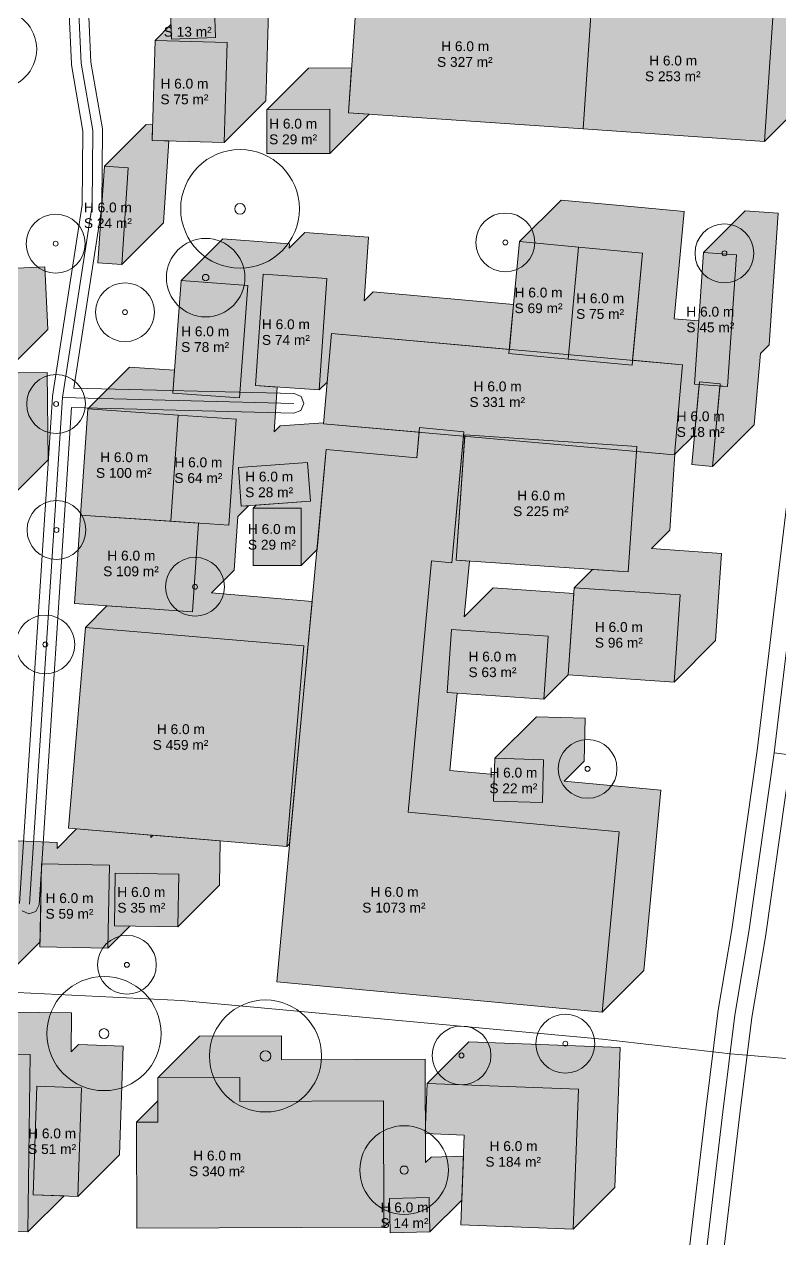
# Model space of a CAD drawing. Header units: metres. Extents: x -4 to 969, y -5 to 964.
# Drawn here: x 726.7 to 803.7, y 537.2 to 661 of the extents above; entities that cross this region are included whole.
import ezdxf

# ---------------------------------------------------------------- set-up
doc = ezdxf.new("R2010")
doc.units = ezdxf.units.M
doc.header["$MEASUREMENT"] = 0
for name, color, linetype, lineweight, true_color in [('TPX_BUILDING_AREAS_TEXT', 7, 'CONTINUOUS', 0, 0x000000), ('TPX_BUILDING_HEIGHTS_TEXT', 7, 'CONTINUOUS', 0, 0x000000), ('TPX_BUILDINGS', 7, 'CONTINUOUS', 0, 0x000000), ('TPX_BUILDINGS_HATCH', 7, 'CONTINUOUS', 0, 0xf0f0f0), ('TPX_BUILDINGS_SHADOWS_HATCH', 7, 'CONTINUOUS', 0, 0x000000), ('TPX_BUILDINGS_SHADOWS_OUTLINES', 7, 'CONTINUOUS', 0, 0x000000), ('TPX_ROADS_AXES', 7, 'CONTINUOUS', 0, 0x323232), ('TPX_ROADS_CONTOURS', 7, 'CONTINUOUS', 0, 0x646464), ('TPX_VEGETATION_TREES_INDIVIDUAL', 7, 'CONTINUOUS', 0, 0x136734), ('TPX_WATERWAYS', 7, 'CONTINUOUS', 0, 0x7aafdf)]:
    doc.layers.add(name, color=color, linetype=linetype, lineweight=lineweight, true_color=true_color)
doc.styles.add('TPX_TEXTE', font='arial.ttf')

# ---------------------------------------------------------------- blocks, each defined once
blk = doc.blocks.new('TREETR003_CR040')
at = {"layer": 'TPX_VEGETATION_TREES_INDIVIDUAL'}
for radius in [4, 0.3333333333333333]:
    blk.add_circle((0, 0, 0.0361), radius, dxfattribs=at)
blk = doc.blocks.new('TREETR005_CR061')
at = {"layer": 'TPX_VEGETATION_TREES_INDIVIDUAL'}
for radius in [6.05, 0.5416666666666666]:
    blk.add_circle((0, 0, 0.0361), radius, dxfattribs=at)
blk = doc.blocks.new('TREETR003_CR030')
at = {"layer": 'TPX_VEGETATION_TREES_INDIVIDUAL'}
for radius in [3, 0.25]:
    blk.add_circle((0, 0, 0.0361), radius, dxfattribs=at)
blk = doc.blocks.new('TREETR005_CR058')
at = {"layer": 'TPX_VEGETATION_TREES_INDIVIDUAL'}
for radius in [5.82, 0.5]:
    blk.add_circle((0, 0, 0.0361), radius, dxfattribs=at)
blk = doc.blocks.new('TREETR005_CR057')
at = {"layer": 'TPX_VEGETATION_TREES_INDIVIDUAL'}
for radius in [5.71, 0.5416666666666666]:
    blk.add_circle((0, 0, 0.0361), radius, dxfattribs=at)
blk = doc.blocks.new('TREETR004_CR045')
at = {"layer": 'TPX_VEGETATION_TREES_INDIVIDUAL'}
for radius in [4.52, 0.4166666666666667]:
    blk.add_circle((0, 0, 0.0361), radius, dxfattribs=at)

msp = doc.modelspace()

# ---------------------------------------------------------------- hatches: boundary and pattern name
at = {"layer": 'TPX_BUILDINGS_HATCH'}
for points in [[(760.6974462346407, 665.5982184002642), (759.761372931418, 651.9721808026079), (783.6713670567842, 650.3258289883379), (784.6074308232637, 663.9518675396685), (760.6974462346407, 665.5982184002642)], [(784.6074308232637, 663.9518675396685), (783.6713670567842, 650.3258289883379), (802.1378234700533, 649.0511192867998), (803.0738796071382, 662.6771587918047), (784.6074308232637, 663.9518675396685)], [(746.1086925343843, 662.5934319088701), (741.6193574742647, 662.4369835446123), (741.7153104619356, 659.4847836086992), (746.2046464757295, 659.6412310192827), (746.1086925343843, 662.5934319088701)], [(740.062115080771, 659.3584713528398), (739.7514756993623, 649.1621670315508), (747.0890611485811, 648.9396404812578), (747.3996986226412, 659.1359448025469), (740.062115080771, 659.3584713528398)], [(757.8439563588472, 652.3427290508989), (751.4489044026705, 652.2914690563921), (751.4505866841646, 647.8240637371782), (757.8457959966036, 647.8200335095171), (757.8439563588472, 652.3427290508989)], [(734.9077104405733, 646.5498537609819), (734.2238410786958, 636.6731752941851), (736.65534342092, 636.5141806195024), (737.3282922582002, 646.3797707150225), (734.9077104405733, 646.5498537609819)], [(777.1772493199678, 638.8403677532915), (776.1144679860445, 627.4255613873247), (782.1389564351412, 626.8565315792803), (783.2126544789644, 638.2824272701982), (777.1772493199678, 638.8403677532915)], [(783.2126544789644, 638.2824272701982), (782.1389564351412, 626.8565315792803), (788.6563161687227, 626.2557224819902), (789.7190927342745, 637.6705307553057), (783.2126544789644, 638.2824272701982)], [(795.9498580769869, 637.732389886165), (795.024216063437, 624.294365365291), (798.3757881001802, 624.060572106624), (799.3013986424776, 637.5096544811968), (795.9498580769869, 637.732389886165)], [(751.0583175496431, 635.5154614041094), (750.2800563649507, 624.1678080151323), (756.7750762776705, 623.721741158748), (757.5533355550142, 635.0693945477251), (751.0583175496431, 635.5154614041094)], [(742.7156509236665, 634.8947405407671), (741.8611387090059, 623.403119523311), (748.6519817189546, 622.90259786346), (749.5065225438448, 634.3831619808916), (742.7156509236665, 634.8947405407671)], [(758.0181649998995, 629.4643311093096), (757.200955756125, 620.2728666851763), (792.9639352635713, 617.1008705685381), (793.7811349706026, 626.29233690002), (758.0181649998995, 629.4643311093096)], [(795.5162729100557, 624.5500902722124), (794.740717299399, 616.121739823604), (796.8437970952364, 615.9286474774126), (797.6193832234712, 624.345939118648), (795.5162729100557, 624.5500902722124)], [(733.2036842183443, 621.7973541805986), (732.4568303899141, 610.9584564755205), (741.6681341008516, 610.3320822308306), (742.4150165395113, 621.15992208221), (733.2036842183443, 621.7973541805986)], [(742.4150165395113, 621.15992208221), (741.6681341008516, 610.3320822308306), (747.58268011373, 609.9175457546953), (748.329560645041, 620.745386559749), (742.4150165395113, 621.15992208221)], [(757.504033453879, 617.6529907772783), (752.4559367970796, 563.3773750851396), (785.6233934239717, 560.2975496838335), (787.3344558553072, 578.6806969235186), (765.8435300664278, 580.6766886303667), (768.2349866704317, 606.2936548779253), (770.2833131627413, 606.1004051754717), (771.5267528371187, 619.461921174312), (767.0138849095674, 619.880417306209), (766.7269443349214, 616.7944387982134), (757.504033453879, 617.6529907772783)], [(771.626215346274, 619.1415218899492), (770.7424882726045, 606.3670944760088), (788.245093710837, 605.1670546124224), (789.1288150624605, 617.9414829800371), (771.626215346274, 619.1415218899492)], [(755.5914625005098, 616.3095707485918), (748.540648825583, 615.803081948543), (748.825545676169, 611.8672594616655), (755.8763593510957, 612.37374730804), (755.5914625005098, 616.3095707485918)], [(750.0416568593355, 611.660597283626), (750.0362657384248, 605.8219866345171), (754.942169554648, 605.8248018810991), (754.936608679709, 611.6633810589556), (750.0416568593355, 611.660597283626)], [(732.4568303899141, 610.9584564755205), (731.8362554387422, 601.9334187100176), (743.873412497458, 601.104933221126), (744.493984587607, 610.1299709866289), (732.4568303899141, 610.9584564755205)], [(782.7523931340547, 603.5591730664019), (782.1423744038912, 594.6779160092119), (792.9309171513887, 593.9343790600542), (793.540932066855, 602.8156361172441), (782.7523931340547, 603.5591730664019)], [(732.9491447285982, 599.503817040706), (731.2220319585176, 579.0417360852007), (753.4791539983125, 577.1695274899248), (755.2062858418794, 597.6205524990801), (732.9491447285982, 599.503817040706)], [(770.2587770299288, 599.288641412044), (769.8169902638765, 592.8737825939897), (779.6635927037569, 592.1939243862871), (780.1053766087862, 598.6087832043413), (770.2587770299288, 599.288641412044)], [(774.6652263478609, 586.1642641613726), (774.5352538899751, 581.7849497387651), (779.5291723088594, 581.6442637036089), (779.6481937245699, 586.0235466549639), (774.6652263478609, 586.1642641613726)], [(728.4946321324678, 575.4070190975908), (728.3214353398653, 566.9472012112383), (735.2426647023531, 566.8119577954058), (735.4049085454317, 575.2717442105059), (728.4946321324678, 575.4070190975908)], [(735.9985240773531, 574.4661926815752), (735.9151624516817, 569.0917954037432), (742.3763707951875, 568.9884266445879), (742.4597314671846, 574.3628239224199), (735.9985240773531, 574.4661926815752)], [(714.2584966496797, 556.1148943493608), (714.0468162373872, 538.023498971248), (727.1004957036348, 537.8724131176714), (727.3121684865328, 555.9638094494585), (714.2584966496797, 556.1148943493608)], [(740.3520301656099, 549.0784020016436), (738.1509860829683, 549.061120469356), (738.1924814061495, 538.2576260159258), (763.3788322285982, 538.3620171139482), (763.320530302939, 551.2333015988115), (748.6905587987276, 551.169814545894), (748.6836179570528, 553.6246590206865), (740.339274771628, 553.5900072643999), (740.3520301656099, 549.0784020016436)], [(728.011186011252, 552.7368654797319), (727.6263851003023, 541.6557173321489), (732.1823152379366, 541.5027279446367), (732.5671142415376, 552.5838760922197), (728.011186011252, 552.7368654797319)], [(767.7943013982149, 553.0262827465776), (767.5897678212496, 547.9058756420854), (771.5653137044283, 547.7512497494463), (771.1969550923677, 538.6052870342974), (782.6417068318697, 538.1621651242021), (783.1926921681734, 552.428473908687), (767.7943013982149, 553.0262827465776)], [(767.991522200522, 541.3717655728105), (763.9290899113985, 541.2718128750566), (764.0156263188692, 537.7777466366533), (768.0671085194917, 537.8776688168291), (767.991522200522, 541.3717655728105)]]:
    msp.add_hatch(color=256, dxfattribs=at).paths.add_polyline_path(points)
at = {"layer": 'TPX_BUILDINGS_SHADOWS_HATCH'}
h = msp.add_hatch(color=256, dxfattribs=at)
h.paths.add_polyline_path([(718.8817275838228, 708.5129551480059), (714.63909757894, 704.270325143123), (724.5042728261324, 704.7515911648516), (724.6076473073335, 702.6381210873369), (724.5147765950533, 704.9064211437944), (729.1356166676851, 705.0300764630083), (729.8883632497163, 686.6760153362993), (727.929079420981, 686.6095013211016), (725.3731511906954, 684.0535730908159), (732.6763042287203, 684.3838448117021), (732.8613895253511, 680.402236420894), (734.001347907004, 680.5062527249102), (735.3567308263155, 665.902537781978), (735.6570066289278, 666.2028135845903), (734.7180188969942, 686.5237907955889), (740.2911866978975, 686.7828344891313), (741.2702983693453, 665.8307957241777), (741.4898198918672, 666.0503172466997), (740.78314054769, 687.0717224667314), (745.2286800221773, 687.2280563900713), (745.9899085835787, 665.877315957332), (745.028535254416, 665.8461613247637), (741.6193679646822, 662.4369940350298), (746.10869158071, 662.5934414456133), (746.2046560124727, 659.6412415097002), (741.7153104619356, 659.4847731182817), (741.6672357396455, 660.96359105804), (740.0621255711885, 659.3584818432573), (747.3996986226412, 659.1359552929644), (747.0890706853243, 648.939650018001), (751.3317016438814, 653.1822819302324), (751.6423391179414, 663.3785862515215), (749.9920486287447, 663.4286341259722), (750.4472869710298, 663.8838724682573), (750.3700660542818, 666.2596935818437), (747.1719068364473, 666.1128553936724), (747.1436294392915, 666.7242874691729), (746.825805075583, 666.7132114956621), (747.1300748662325, 667.0174803326372), (746.2037719563814, 687.0538763592485), (752.6200097874971, 687.3595385143999), (753.428512938437, 669.8628143856768), (754.6347917394014, 687.4439863751177), (754.3609651402803, 687.4307894299272), (754.1731895284029, 691.4740500042681), (750.4464229420992, 691.2965178082231), (749.510884650168, 690.360979516292), (749.4713205174776, 691.4706873486284), (748.9949277715059, 691.4539351055864), (749.0769122914644, 691.5359196255449), (747.8592714146944, 711.6468805859331), (733.6142925099703, 710.9984135220293), (731.8476289586397, 709.2317499706987), (728.757427580771, 709.149062592769), (728.5951837376924, 708.9868187496904), (718.8817275838228, 708.5129551480059)])
h.paths.add_polyline_path([(729.3716415242525, 706.7557720730547), (743.6166299657198, 707.404249627376), (744.834280379233, 687.2932886669878), (730.2937444524141, 686.5997347424272), (729.3716415242525, 706.7557720730547)], flags=16)
for points in [[(764.940086729941, 669.8408588955645), (760.6974557713838, 665.5982279370073), (784.607431776938, 663.9518780300859), (803.0738805608125, 662.6771692822222), (802.1378339604707, 649.0511307308916), (806.3804639653536, 653.2937597821001), (807.3165210561128, 666.919799287105), (788.850071318564, 668.1945089886431), (764.940086729941, 669.8408588955645)], [(695.3784545735689, 652.4569611141924), (695.0424455479952, 652.1209520886187), (703.5748237447115, 651.4815926144365), (703.1212114171358, 645.3763269970659), (700.176017172751, 645.5943436215166), (699.0064452962251, 644.4247707913164), (705.9800227956148, 645.1300730297808), (706.4979509190889, 640.1112293789629), (699.5243829564424, 639.3948492596392), (699.3537610844942, 641.0516943524126), (696.5162910298677, 638.2142242977861), (706.4925865010591, 638.131843049312), (706.411127455649, 628.2126364300493), (707.2190316991182, 629.0205416271929), (707.1143945531221, 631.2223743984941), (724.5674690083833, 632.0457787106279), (724.881245978293, 625.6441149304155), (729.1238769368501, 629.886746842647), (728.810110457358, 636.2884096691851), (711.3570445851656, 635.4650158474687), (710.6728576497408, 634.780828912044), (710.7352269963594, 642.3744740078691), (708.7773631886812, 642.3906416485552), (710.7405828313204, 644.3538612911943), (710.2226651982637, 649.3727039883379), (706.7682069615694, 649.0233225414995), (707.3638414220186, 649.6189560482744), (707.8174632863374, 655.7242235729937), (707.0458740071626, 655.7820419857744), (708.3829559163423, 657.1191229412798), (708.1269153432222, 662.4704441616777), (699.2909149007173, 662.0473837445024), (695.0482848958345, 657.8047537396196), (703.8842738942476, 658.2278141567949), (704.1403249577852, 652.8764919827227), (695.3784545735689, 652.4569611141924)], [(755.6915448979707, 656.5341105053667), (751.4489139394136, 652.2914795468096), (757.8439563588472, 652.3427385876421), (757.845806487021, 647.8200449536089), (761.8538516835542, 651.8280901501421), (759.761372931418, 651.9721712658647), (760.0771707372041, 656.5692629406694), (755.6915448979707, 656.5341105053667)], [(739.1503509358736, 650.7924952099565), (734.9077199773164, 646.5498632977251), (737.3282922582002, 646.3797812054399), (736.6553539113374, 636.5141920635942), (740.8979839162203, 640.756822068477), (741.4677757100435, 649.1101069042925), (739.751474745688, 649.1621574948076), (739.7997440175386, 650.7468657086138), (739.1503509358736, 650.7924952099565)], [(781.4198898152681, 643.0830092022661), (777.1772569493623, 638.8403772900347), (783.2126554326387, 638.2824377606157), (789.7190936879488, 637.6705402920488), (788.7016815022798, 626.7428688595537), (793.7811359242769, 626.2923464367632), (792.9639457539888, 617.1008810589556), (789.0944131688448, 617.4440683911089), (788.2451051549288, 605.1670660565142), (784.6095317677828, 605.4163126538042), (782.7524017171236, 603.5591816494707), (793.5409330205293, 602.8156456539873), (792.9309276418062, 593.9343895504717), (797.173557646689, 598.1770195553545), (797.7835725621553, 607.0582766125444), (790.6293758229585, 607.5513376782183), (792.4877342061372, 609.409696061397), (793.0239528493257, 617.1608881542925), (795.0199970082613, 619.1569332669023), (795.4897426442476, 624.2618813107256), (795.0242151097627, 624.2943548748735), (795.4696773366304, 630.7615131924395), (792.9443115071626, 630.9855007717852), (793.9617332295747, 641.913171250606), (787.4552949742647, 642.5250677654985), (781.4198898152681, 643.0830092022661)], [(800.1924985722871, 641.9750303814653), (795.9498666600557, 637.7323984692339), (799.3013986424776, 637.5096649716143), (798.3757985905977, 624.0605825970415), (797.5980953053804, 624.1148113796953), (796.8438075856538, 615.9286589215044), (801.0864375905367, 620.1712879727129), (801.7562898473116, 627.4410748074297), (802.6184285954805, 628.3032135555986), (803.5440391377779, 641.7522959301714), (800.1924985722871, 641.9750303814653)], [(736.3893512563081, 610.6910328457598), (732.4811347798677, 610.9567932675127), (744.493984587607, 610.1299814770464), (743.8734229878755, 601.1049437115435), (735.1506170110079, 601.7052893231157), (732.9491542653413, 599.5038265774492), (755.2062858418794, 597.6205629894976), (753.47916448873, 577.1695379803423), (753.7653306798311, 577.4557041714434), (756.0620902852388, 602.1497673580889), (745.7876094655367, 603.0191311428789), (748.1160529927583, 605.3475737164263), (748.492875464377, 610.8277411053423), (749.5870870427461, 611.9219526837114), (748.8255466298433, 611.867248971248), (748.5406392888399, 615.8030809948687), (755.5914615468355, 616.309580285335), (755.8763688878389, 612.3737577984575), (750.3584207372041, 611.9773611614946), (750.0416663960787, 611.6606068203691), (754.936608679709, 611.663391549373), (754.9421790913912, 605.8248114178423), (756.5537952260347, 607.4364275524858), (757.5040239171358, 617.6529917309526), (766.7269347981783, 616.7944492886309), (766.9697994069429, 619.406410653377), (757.2009548024507, 620.2728571484331), (757.2090162114473, 620.3636402676348), (752.7832893208833, 620.0457224438433), (752.1903947667452, 619.4528278897051), (752.505082495627, 624.0149864742998), (750.2800554112764, 624.1677975247148), (751.0583080128999, 635.5154614041094), (757.5533365086885, 635.0694050381426), (756.7750877217622, 623.7217526028398), (757.5790656880708, 624.5257315228228), (758.0181554631563, 629.4643320629839), (776.1545099095674, 627.8557390759233), (776.5810350255342, 632.4368404934648), (762.2608054951997, 633.7069716046099), (761.3490289525362, 632.7951950619463), (761.7959760503145, 639.3120359966997), (755.3009580449434, 639.7581018994097), (753.7154268102022, 638.1725706646685), (753.7491630391451, 638.6258034298662), (746.9582914189668, 639.1373819897417), (742.7156604604097, 634.8947500775103), (749.5065234975191, 634.3831724713091), (748.6519922093721, 622.9026083538774), (741.8611377553316, 623.4031090328936), (742.0336002187105, 625.722551781917), (737.4463247136446, 626.0399946758989), (733.2036937550874, 621.7973637173418), (742.4150165395113, 621.1599325726274), (748.3295615987154, 620.7453970501665), (747.5826906041475, 609.9175562451128), (741.6681331471773, 610.3320717404131), (736.3893512563081, 610.6910328457598)], [(726.0591996983858, 625.4770206997637), (721.816569693503, 621.2343897412065), (724.816961653647, 621.2649874279741), (724.9188541249605, 612.3415150234941), (729.1614841298433, 616.584145028377), (729.0596021489473, 625.5076183865312), (726.0591996983858, 625.4770206997637)], [(768.2349962071748, 606.2936443875078), (765.8435415105196, 580.6766972134355), (787.3344568089815, 578.6807064602617), (785.6234039143892, 560.297560174251), (789.866033919272, 564.5401901791338), (791.5770963506075, 582.9233374188188), (781.7234157399507, 583.8385080883745), (783.7718128041597, 585.8869041989092), (783.8908342198702, 590.2661881039385), (778.9078668431612, 590.4069046566729), (774.665235884604, 586.1642736981157), (779.6481937245699, 586.0235571453813), (779.5291818456026, 581.644273240352), (774.5352538899751, 581.784940202022), (774.6157821492525, 584.4986376354937), (770.0861705617281, 584.919329125667), (770.8222726659151, 592.8043636868242), (769.8169902638765, 592.8737730572466), (770.2587665395113, 599.288641412044), (780.1053775624605, 598.6087936947588), (779.6636031941744, 592.1939358303789), (782.1472381429048, 594.6775707791094), (782.1423744038912, 594.6779064724687), (782.7115300969454, 602.9644150326494), (774.501417525229, 603.5312819073442), (771.5479596928926, 600.5778240750078), (772.0798524693819, 606.2753901074175), (770.7424873189302, 606.3670849392656), (771.6160205678316, 618.9943136761431), (771.4843324498506, 619.0059942791704), (770.283324606833, 606.1004166195635), (768.2349962071748, 606.2936443875078)], [(707.2751249150606, 560.9008183071855), (703.0324949101778, 556.6581873486284), (710.9713720158907, 556.7912048886064), (711.2495082692476, 539.7516989300493), (714.1003841237398, 542.6025738308672), (714.2584861592622, 556.1148943493608), (727.3121684865328, 555.9638189862017), (727.100505240378, 537.8724226544145), (730.7779573277803, 541.5498756954912), (727.6263851003023, 541.6557068417314), (728.0111764745088, 552.7368664334062), (732.5671142415376, 552.5838865826372), (732.1823247746797, 541.5027374813799), (736.4249557332369, 545.745368439937), (736.8097547368379, 556.8265175411943), (732.2538265065523, 556.9795059750322), (731.5083307103487, 556.2340101788286), (731.5548099355074, 560.2064499447588), (718.50113714498, 560.3575348446611), (715.2776664571138, 557.1340641567949), (715.214012511191, 561.0338358471636), (707.2751249150606, 560.9008183071855)], [(744.5819152669283, 557.8326477597002), (740.3392843083711, 553.5900177548174), (748.6836179570528, 553.6246685574297), (748.6905692891451, 551.1698250363115), (763.320530302939, 551.2333111355547), (763.3788417653413, 538.3620266506914), (763.9861053304048, 538.9692902157549), (763.929079420981, 541.2718128750566), (767.991522200522, 541.371776063228), (768.0671180562349, 537.8776783535723), (771.2977556065889, 541.1083159039263), (771.478492148337, 545.5958132336382), (768.1717304066988, 545.5144543240312), (767.6108325795503, 544.9535564968828), (767.5631707982393, 555.4759420941118), (752.9331992940279, 555.4124550411943), (752.9262584523531, 557.8672995159868), (744.5819152669283, 557.8326477597002)], [(772.0369418935152, 557.2689232418779), (767.7943099812837, 553.0262922833208), (783.1926931218477, 552.4284843991045), (782.6417173222871, 538.1621756146196), (786.88434732717, 542.4048056195024), (787.435333617148, 556.6711153576616), (772.0369418935152, 557.2689232418779)], [(740.3458627538057, 551.2559971401934), (738.1509965733858, 549.0611309597734), (740.3520196751924, 549.0784115383867), (740.3458627538057, 551.2559971401934)]]:
    msp.add_hatch(color=256, dxfattribs=at).paths.add_polyline_path(points)
h = msp.add_hatch(color=256, dxfattribs=at)
h.paths.add_polyline_path([(686.6409944371553, 577.4625944683794), (682.3983625249239, 573.2199635098223), (695.6056398228975, 572.9587225506548), (695.46282804769, 565.372568566585), (696.7593501881929, 566.6690907070879), (696.0613521413179, 566.7011942456011), (696.4333452061983, 574.5644545147661), (701.4165729359956, 574.335272271419), (701.0445808247896, 566.4720224926714), (701.8860610799165, 567.3135027477983), (702.1304153279634, 573.6074566433672), (715.031751044211, 573.1131500790361), (714.7153285817476, 564.9625515530352), (715.2494224385591, 565.4966454098467), (715.588409789023, 573.7560753414873), (725.8503660039278, 573.3538336346392), (725.4918311910005, 564.605985123897), (728.3316329793306, 567.445786912227), (728.4946216420503, 575.4070190975908), (735.4049085454317, 575.2717547009233), (735.2426742390962, 566.8119673321489), (737.4971822575899, 569.0664753506426), (735.9151624516817, 569.091785867), (735.9985135869356, 574.4661926815752), (742.4597314671846, 574.3628334591631), (742.376381285605, 568.9884371350054), (746.6190112904878, 573.2310671398882), (746.6889585332246, 577.7406897137407), (739.8484271840425, 578.316096741939), (739.6201900319429, 578.087858636165), (739.6249278859468, 578.3348974774126), (732.0589393452974, 578.9713263104204), (730.0677446202608, 576.9801315853838), (730.0930064992281, 577.5964645931963), (722.7006419972749, 577.8862328121904), (724.1855605916353, 579.3711514065508), (724.509024985251, 585.0337338040117), (716.9552816228243, 585.4655489514116), (717.0772575215669, 587.5781693051104), (715.4172500447603, 587.6745533535723), (716.6355127171846, 588.8928160259966), (716.4330533818575, 594.1832909176592), (717.5809749440523, 595.331212479854), (717.9176420049043, 600.1976589749102), (714.051357634482, 600.4410633633379), (709.8087257222505, 596.1984314511064), (713.675001509604, 595.9550289700273), (713.3383458928438, 591.0885824749712), (709.5048698262544, 591.3431162426714), (709.5487216786714, 592.0440001080278), (708.3688272313448, 590.8641056607012), (708.5918372945162, 594.841370064998), (707.3491948918672, 594.9115547726396), (708.151343710837, 595.7137026379351), (708.1632274464937, 595.9766096661333), (710.7495559529634, 598.562938172603), (711.110885985312, 606.3266367504839), (711.523468382773, 615.3289694378618), (705.7735885457369, 615.6002239773516), (705.4321950749727, 615.2588305065874), (705.4663776234956, 615.8094563076738), (694.5025419072481, 616.5856995175127), (690.259910948691, 612.3430685589556), (701.2237380818697, 611.5668253491167), (700.6895822362276, 602.9622358868364), (691.9333661870332, 603.5075344631914), (691.2286332921358, 602.802801568294), (706.8517354802461, 602.0847649166826), (701.118363745627, 602.3552403042559), (701.5309375600191, 611.3575834820513), (707.2808278874727, 611.0863384793047), (706.8682550267549, 602.0840048382524), (706.5069259480806, 594.3203081677202), (704.0426944569917, 594.4349588940386), (703.9087137059541, 591.4710735867266), (690.7332748250337, 592.0862335751299), (690.7936700658174, 593.3930801937822), (688.8733991460176, 591.4728092739824), (704.3491967992159, 590.5987391064409), (703.7966722325655, 580.7445511410479), (704.9143880681368, 581.8622669766191), (705.025475867209, 583.7889475414995), (712.8346170262666, 583.3355383465532), (712.7126506642671, 581.2229170391802), (720.2663844899507, 580.7911028454546), (719.9429305867525, 575.128521401668), (712.385712988791, 575.560514886165), (704.5765804128023, 576.0139336178545), (704.7274316624971, 578.6207584927324), (700.6759952382417, 578.8070940563921), (699.0853446797701, 577.2164444515947), (697.1624711827608, 577.2544788906816), (700.5503505544038, 580.6423582623247), (700.5431388692232, 580.9281515667681), (696.1872514561983, 581.1739897320513), (696.307720549521, 576.3997273037676), (688.8507798985811, 576.2238220761064), (688.8205999211641, 577.4194817135576), (686.6409944371553, 577.4625944683794)])
h.paths.add_polyline_path([(707.537438757834, 590.0327276776079), (712.1800388173433, 590.2117294857744), (712.3928827123018, 584.6501860211138), (707.7502816991182, 584.4711737225298), (707.537438757834, 590.0327276776079)], flags=16)

# ---------------------------------------------------------------- linework, layer by layer
at = {"layer": 'TPX_BUILDINGS', "elevation": 0.042100000000000005}
for points in [[(760.6974462346407, 665.5982184002642), (759.761372931418, 651.9721808026079), (783.6713670567842, 650.3258289883379), (784.6074308232637, 663.9518675396685)], [(784.6074308232637, 663.9518675396685), (783.6713670567842, 650.3258289883379), (802.1378234700533, 649.0511192867998), (803.0738796071382, 662.6771587918047)], [(746.1086925343843, 662.5934319088701), (741.6193574742647, 662.4369835446123), (741.7153104619356, 659.4847836086992), (746.2046464757295, 659.6412310192827)], [(740.062115080771, 659.3584713528398), (739.7514756993623, 649.1621670315508), (747.0890611485811, 648.9396404812578), (747.3996986226412, 659.1359448025469)], [(757.8439563588472, 652.3427290508989), (751.4489044026705, 652.2914690563921), (751.4505866841646, 647.8240637371782), (757.8457959966036, 647.8200335095171)], [(734.9077104405733, 646.5498537609819), (734.2238410786958, 636.6731752941851), (736.65534342092, 636.5141806195024), (737.3282922582002, 646.3797707150225)], [(777.1772493199678, 638.8403677532915), (776.1144679860445, 627.4255613873247), (782.1389564351412, 626.8565315792803), (783.2126544789644, 638.2824272701982)], [(783.2126544789644, 638.2824272701982), (782.1389564351412, 626.8565315792803), (788.6563161687227, 626.2557224819902), (789.7190927342745, 637.6705307553057)], [(795.9498580769869, 637.732389886165), (795.024216063437, 624.294365365291), (798.3757881001802, 624.060572106624), (799.3013986424776, 637.5096544811968)], [(751.0583175496431, 635.5154614041094), (750.2800563649507, 624.1678080151323), (756.7750762776705, 623.721741158748), (757.5533355550142, 635.0693945477251)], [(742.7156509236665, 634.8947405407671), (741.8611387090059, 623.403119523311), (748.6519817189546, 622.90259786346), (749.5065225438448, 634.3831619808916)], [(758.0181649998995, 629.4643311093096), (757.200955756125, 620.2728666851763), (792.9639352635713, 617.1008705685381), (793.7811349706026, 626.29233690002)], [(795.5162729100557, 624.5500902722124), (794.740717299399, 616.121739823604), (796.8437970952364, 615.9286474774126), (797.6193832234712, 624.345939118648)], [(733.2036842183443, 621.7973541805986), (732.4568303899141, 610.9584564755205), (741.6681341008516, 610.3320822308306), (742.4150165395113, 621.15992208221)], [(742.4150165395113, 621.15992208221), (741.6681341008516, 610.3320822308306), (747.58268011373, 609.9175457546953), (748.329560645041, 620.745386559749)], [(757.504033453879, 617.6529907772783), (752.4559367970796, 563.3773750851396), (785.6233934239717, 560.2975496838335), (787.3344558553072, 578.6806969235186), (765.8435300664278, 580.6766886303667), (768.2349866704317, 606.2936548779253), (770.2833131627413, 606.1004051754717), (771.5267528371187, 619.461921174312), (767.0138849095674, 619.880417306209), (766.7269443349214, 616.7944387982134)], [(771.626215346274, 619.1415218899492), (770.7424882726045, 606.3670944760088), (788.245093710837, 605.1670546124224), (789.1288150624605, 617.9414829800371)], [(755.5914625005098, 616.3095707485918), (748.540648825583, 615.803081948543), (748.825545676169, 611.8672594616655), (755.8763593510957, 612.37374730804)], [(750.0416568593355, 611.660597283626), (750.0362657384248, 605.8219866345171), (754.942169554648, 605.8248018810991), (754.936608679709, 611.6633810589556)], [(732.4568303899141, 610.9584564755205), (731.8362554387422, 601.9334187100176), (743.873412497458, 601.104933221126), (744.493984587607, 610.1299709866289)], [(782.7523931340547, 603.5591730664019), (782.1423744038912, 594.6779160092119), (792.9309171513887, 593.9343790600542), (793.540932066855, 602.8156361172441)], [(732.9491447285982, 599.503817040706), (731.2220319585176, 579.0417360852007), (753.4791539983125, 577.1695274899248), (755.2062858418794, 597.6205524990801)], [(770.2587770299288, 599.288641412044), (769.8169902638765, 592.8737825939897), (779.6635927037569, 592.1939243862871), (780.1053766087862, 598.6087832043413)], [(774.6652263478609, 586.1642641613726), (774.5352538899751, 581.7849497387651), (779.5291723088594, 581.6442637036089), (779.6481937245699, 586.0235466549639)], [(728.4946321324678, 575.4070190975908), (728.3214353398653, 566.9472012112383), (735.2426647023531, 566.8119577954058), (735.4049085454317, 575.2717442105059)], [(735.9985240773531, 574.4661926815752), (735.9151624516817, 569.0917954037432), (742.3763707951875, 568.9884266445879), (742.4597314671846, 574.3628239224199)], [(714.2584966496797, 556.1148943493608), (714.0468162373872, 538.023498971248), (727.1004957036348, 537.8724131176714), (727.3121684865328, 555.9638094494585)], [(740.3520301656099, 549.0784020016436), (738.1509860829683, 549.061120469356), (738.1924814061495, 538.2576260159258), (763.3788322285982, 538.3620171139482), (763.320530302939, 551.2333015988115), (748.6905587987276, 551.169814545894), (748.6836179570528, 553.6246590206865), (740.339274771628, 553.5900072643999)], [(728.011186011252, 552.7368654797319), (727.6263851003023, 541.6557173321489), (732.1823152379366, 541.5027279446367), (732.5671142415376, 552.5838760922197)], [(767.7943013982149, 553.0262827465776), (767.5897678212496, 547.9058756420854), (771.5653137044283, 547.7512497494463), (771.1969550923677, 538.6052870342974), (782.6417068318697, 538.1621651242021), (783.1926921681734, 552.428473908687)], [(767.991522200522, 541.3717655728105), (763.9290899113985, 541.2718128750566), (764.0156263188692, 537.7777466366533), (768.0671085194917, 537.8776688168291)]]:
    msp.add_lwpolyline(points, close=True, dxfattribs=at)
at = {"layer": 'TPX_BUILDINGS_SHADOWS_OUTLINES', "elevation": 0.0391}
for points in [[(764.940086729941, 669.8408588955645), (760.6974557713838, 665.5982279370073), (784.607431776938, 663.9518780300859), (803.0738805608125, 662.6771692822222), (802.1378339604707, 649.0511307308916), (806.3804639653536, 653.2937597821001), (807.3165210561128, 666.919799287105), (788.850071318564, 668.1945089886431)], [(755.6915448979707, 656.5341105053667), (751.4489139394136, 652.2914795468096), (757.8439563588472, 652.3427385876421), (757.845806487021, 647.8200449536089), (761.8538516835542, 651.8280901501421), (759.761372931418, 651.9721712658647), (760.0771707372041, 656.5692629406694)], [(739.1503509358736, 650.7924952099565), (734.9077199773164, 646.5498632977251), (737.3282922582002, 646.3797812054399), (736.6553539113374, 636.5141920635942), (740.8979839162203, 640.756822068477), (741.4677757100435, 649.1101069042925), (739.751474745688, 649.1621574948076), (739.7997440175386, 650.7468657086138)], [(781.4198898152681, 643.0830092022661), (777.1772569493623, 638.8403772900347), (783.2126554326387, 638.2824377606157), (789.7190936879488, 637.6705402920488), (788.7016815022798, 626.7428688595537), (793.7811359242769, 626.2923464367632), (792.9639457539888, 617.1008810589556), (789.0944131688448, 617.4440683911089), (788.2451051549288, 605.1670660565142), (784.6095317677828, 605.4163126538042), (782.7524017171236, 603.5591816494707), (793.5409330205293, 602.8156456539873), (792.9309276418062, 593.9343895504717), (797.173557646689, 598.1770195553545), (797.7835725621553, 607.0582766125444), (790.6293758229585, 607.5513376782183), (792.4877342061372, 609.409696061397), (793.0239528493257, 617.1608881542925), (795.0199970082613, 619.1569332669023), (795.4897426442476, 624.2618813107256), (795.0242151097627, 624.2943548748735), (795.4696773366304, 630.7615131924395), (792.9443115071626, 630.9855007717852), (793.9617332295747, 641.913171250606), (787.4552949742647, 642.5250677654985)], [(800.1924985722871, 641.9750303814653), (795.9498666600557, 637.7323984692339), (799.3013986424776, 637.5096649716143), (798.3757985905977, 624.0605825970415), (797.5980953053804, 624.1148113796953), (796.8438075856538, 615.9286589215044), (801.0864375905367, 620.1712879727129), (801.7562898473116, 627.4410748074297), (802.6184285954805, 628.3032135555986), (803.5440391377779, 641.7522959301714)], [(736.3893512563081, 610.6910328457598), (732.4811347798677, 610.9567932675127), (744.493984587607, 610.1299814770464), (743.8734229878755, 601.1049437115435), (735.1506170110079, 601.7052893231157), (732.9491542653413, 599.5038265774492), (755.2062858418794, 597.6205629894976), (753.47916448873, 577.1695379803423), (753.7653306798311, 577.4557041714434), (756.0620902852388, 602.1497673580889), (745.7876094655367, 603.0191311428789), (748.1160529927583, 605.3475737164263), (748.492875464377, 610.8277411053423), (749.5870870427461, 611.9219526837114), (748.8255466298433, 611.867248971248), (748.5406392888399, 615.8030809948687), (755.5914615468355, 616.309580285335), (755.8763688878389, 612.3737577984575), (750.3584207372041, 611.9773611614946), (750.0416663960787, 611.6606068203691), (754.936608679709, 611.663391549373), (754.9421790913912, 605.8248114178423), (756.5537952260347, 607.4364275524858), (757.5040239171358, 617.6529917309526), (766.7269347981783, 616.7944492886309), (766.9697994069429, 619.406410653377), (757.2009548024507, 620.2728571484331), (757.2090162114473, 620.3636402676348), (752.7832893208833, 620.0457224438433), (752.1903947667452, 619.4528278897051), (752.505082495627, 624.0149864742998), (750.2800554112764, 624.1677975247148), (751.0583080128999, 635.5154614041094), (757.5533365086885, 635.0694050381426), (756.7750877217622, 623.7217526028398), (757.5790656880708, 624.5257315228228), (758.0181554631563, 629.4643320629839), (776.1545099095674, 627.8557390759233), (776.5810350255342, 632.4368404934648), (762.2608054951997, 633.7069716046099), (761.3490289525362, 632.7951950619463), (761.7959760503145, 639.3120359966997), (755.3009580449434, 639.7581018994097), (753.7154268102022, 638.1725706646685), (753.7491630391451, 638.6258034298662), (746.9582914189668, 639.1373819897417), (742.7156604604097, 634.8947500775103), (749.5065234975191, 634.3831724713091), (748.6519922093721, 622.9026083538774), (741.8611377553316, 623.4031090328936), (742.0336002187105, 625.722551781917), (737.4463247136446, 626.0399946758989), (733.2036937550874, 621.7973637173418), (742.4150165395113, 621.1599325726274), (748.3295615987154, 620.7453970501665), (747.5826906041475, 609.9175562451128), (741.6681331471773, 610.3320717404131)], [(726.0591996983858, 625.4770206997637), (721.816569693503, 621.2343897412065), (724.816961653647, 621.2649874279741), (724.9188541249605, 612.3415150234941), (729.1614841298433, 616.584145028377), (729.0596021489473, 625.5076183865312)], [(768.2349962071748, 606.2936443875078), (765.8435415105196, 580.6766972134355), (787.3344568089815, 578.6807064602617), (785.6234039143892, 560.297560174251), (789.866033919272, 564.5401901791338), (791.5770963506075, 582.9233374188188), (781.7234157399507, 583.8385080883745), (783.7718128041597, 585.8869041989092), (783.8908342198702, 590.2661881039385), (778.9078668431612, 590.4069046566729), (774.665235884604, 586.1642736981157), (779.6481937245699, 586.0235571453813), (779.5291818456026, 581.644273240352), (774.5352538899751, 581.784940202022), (774.6157821492525, 584.4986376354937), (770.0861705617281, 584.919329125667), (770.8222726659151, 592.8043636868242), (769.8169902638765, 592.8737730572466), (770.2587665395113, 599.288641412044), (780.1053775624605, 598.6087936947588), (779.6636031941744, 592.1939358303789), (782.1472381429048, 594.6775707791094), (782.1423744038912, 594.6779064724687), (782.7115300969454, 602.9644150326494), (774.501417525229, 603.5312819073442), (771.5479596928926, 600.5778240750078), (772.0798524693819, 606.2753901074175), (770.7424873189302, 606.3670849392656), (771.6160205678316, 618.9943136761431), (771.4843324498506, 619.0059942791704), (770.283324606833, 606.1004166195635)], [(707.2751249150606, 560.9008183071855), (703.0324949101778, 556.6581873486284), (710.9713720158907, 556.7912048886064), (711.2495082692476, 539.7516989300493), (714.1003841237398, 542.6025738308672), (714.2584861592622, 556.1148943493608), (727.3121684865328, 555.9638189862017), (727.100505240378, 537.8724226544145), (730.7779573277803, 541.5498756954912), (727.6263851003023, 541.6557068417314), (728.0111764745088, 552.7368664334062), (732.5671142415376, 552.5838865826372), (732.1823247746797, 541.5027374813799), (736.4249557332369, 545.745368439937), (736.8097547368379, 556.8265175411943), (732.2538265065523, 556.9795059750322), (731.5083307103487, 556.2340101788286), (731.5548099355074, 560.2064499447588), (718.50113714498, 560.3575348446611), (715.2776664571138, 557.1340641567949), (715.214012511191, 561.0338358471636)], [(744.5819152669283, 557.8326477597002), (740.3392843083711, 553.5900177548174), (748.6836179570528, 553.6246685574297), (748.6905692891451, 551.1698250363115), (763.320530302939, 551.2333111355547), (763.3788417653413, 538.3620266506914), (763.9861053304048, 538.9692902157549), (763.929079420981, 541.2718128750566), (767.991522200522, 541.371776063228), (768.0671180562349, 537.8776783535723), (771.2977556065889, 541.1083159039263), (771.478492148337, 545.5958132336382), (768.1717304066988, 545.5144543240312), (767.6108325795503, 544.9535564968828), (767.5631707982393, 555.4759420941118), (752.9331992940279, 555.4124550411943), (752.9262584523531, 557.8672995159868)], [(772.0369418935152, 557.2689232418779), (767.7943099812837, 553.0262922833208), (783.1926931218477, 552.4284843991045), (782.6417173222871, 538.1621756146196), (786.88434732717, 542.4048056195024), (787.435333617148, 556.6711153576616)], [(740.3458627538057, 551.2559971401934), (738.1509965733858, 549.0611309597734), (740.3520196751924, 549.0784115383867)]]:
    msp.add_lwpolyline(points, close=True, dxfattribs=at)
for points in [[(746.10869158071, 662.5934414456133), (746.2046560124727, 659.6412415097002), (741.7153104619356, 659.4847731182817), (741.6672357396455, 660.96359105804), (740.0621255711885, 659.3584818432573), (747.3996986226412, 659.1359552929644), (747.0890706853243, 648.939650018001), (751.3317016438814, 653.1822819302324), (751.6423391179414, 663.3785862515215)], [(724.881245978293, 625.6441149304155), (729.1238769368501, 629.886746842647), (728.810110457358, 636.2884096691851), (711.3570445851656, 635.4650158474687)], [(725.4918311910005, 564.605985123897), (728.3316329793306, 567.445786912227), (728.4946216420503, 575.4070190975908), (735.4049085454317, 575.2717547009233), (735.2426742390962, 566.8119673321489), (737.4971822575899, 569.0664753506426), (735.9151624516817, 569.091785867), (735.9985135869356, 574.4661926815752), (742.4597314671846, 574.3628334591631), (742.376381285605, 568.9884371350054), (746.6190112904878, 573.2310671398882), (746.6889585332246, 577.7406897137407), (739.8484271840425, 578.316096741939), (739.6201900319429, 578.087858636165), (739.6249278859468, 578.3348974774126), (732.0589393452974, 578.9713263104204), (730.0677446202608, 576.9801315853838), (730.0930064992281, 577.5964645931963), (722.7006419972749, 577.8862328121904)]]:
    msp.add_lwpolyline(points, dxfattribs=at)
at = {"layer": 'TPX_ROADS_AXES', "elevation": 0.030099999999999995}
for points in [[(732.1964734868379, 664.3123068402056), (732.5236934499117, 657.0260452816729), (733.7038406209322, 650.1734566281084), (733.6379026250215, 642.510113198543), (730.6051400975557, 622.9400333950762), (727.2469400243135, 571.2899365017656)], [(795.9915860967012, 533.9536766598467), (797.9060453252168, 550.1147522518877), (799.1264804677339, 559.9929518292192), (800.5589813069673, 568.4563335964922), (803.1354783849092, 586.7202934811357), (807.3187078313204, 621.5314888546709), (810.0859216527315, 645.9220928738359)], [(754.2055314854952, 622.3543476650957), (730.6051400975557, 622.9400333950762)], [(803.1354783849092, 586.7202934811357), (811.3624242619844, 585.6709494183306), (827.1579364613863, 584.0458960125688)]]:
    msp.add_lwpolyline(points, dxfattribs=at)
at = {"layer": 'TPX_ROADS_CONTOURS', "elevation": 0.027099999999999996}
for points in [[(731.2657576203346, 662.7470956088509), (731.5247002243996, 656.9811816455331), (731.5382013916969, 656.8563246966805), (732.703105032444, 650.0922475100961), (732.6385651230812, 642.5914130450692), (729.6169357895851, 623.0931754352059), (729.6072474122047, 623.0049147845712), (726.2490473389626, 571.3548178912606)], [(726.4954453110695, 570.6301970721688), (727.1820593476295, 570.2920432330575), (727.906679213047, 570.5384412051644), (728.2448330521584, 571.2250552417245), (731.5407038331032, 621.9165072680917), (754.180722296238, 621.3546548129525), (754.8948774933815, 621.6299157382455), (755.205224096775, 622.3295378924813), (754.9299631714821, 623.0436940432992), (754.2303410172462, 623.3540396930184), (731.7676230072975, 623.9114918948617), (734.626107275486, 642.3569722415414), (734.637865126133, 642.5015092135873), (734.7038040757179, 650.1648526431527), (734.6893330216408, 650.3431773425546), (733.5198641419411, 657.1337638141122), (733.2436581254005, 663.284069562098)], [(805.5805159211159, 621.7345261813607), (801.400123655796, 586.9469418765511), (798.8295021653175, 568.7246327640023), (797.4010220170021, 560.2850003482308), (797.389685690403, 560.2075295688119), (796.168195784092, 550.3206200839486), (794.4366655945778, 535.7037606479134)], [(797.7295227646828, 533.7485528232064), (799.6433783173561, 549.9045338870492), (800.8584738373756, 559.7395091296639), (802.2844391465187, 568.1642852069344), (802.2918234467506, 568.2118811847176), (804.6620178818703, 585.0134301425423)]]:
    msp.add_lwpolyline(points, dxfattribs=at)
at = {"layer": 'TPX_WATERWAYS', "elevation": 0.0091}
for points in [[(489.36710680287797, 582.1406187603716), (496.0609849767061, 581.075820405269), (567.284662611899, 596.4703869412187), (634.0807546452852, 570.4406046459917), (643.8876460866304, 568.3120054791216), (686.9903520421358, 564.1764740536455), (742.7042182759615, 561.4810089657549), (785.6202310399385, 557.5441116879229), (798.6886724309297, 556.0440258572344)], [(798.6886731017148, 556.0440258572344), (818.941383444122, 554.3320555279497), (861.4860087264096, 550.0735191891436), (965.0306282866513, 540.3703989575151), (966.9035540450132, 540.183489281917)]]:
    msp.add_lwpolyline(points, dxfattribs=at)

# ---------------------------------------------------------------- block references
at = {"layer": 'TPX_VEGETATION_TREES_INDIVIDUAL'}
for name, p in [('TREETR003_CR040', (723.9944000239484, 658.45639014896, 0.0361)), ('TREETR005_CR061', (748.7128998000408, 642.1845672309864, 0.0361)), ('TREETR003_CR030', (729.9248575606616, 638.6296459671576, 0.0361)), ('TREETR003_CR030', (775.7448490804527, 638.7592221586965, 0.0361)), ('TREETR003_CR030', (798.0707132925745, 637.6551141473465, 0.0361)), ('TREETR003_CR040', (745.2080895307008, 635.1710620203521, 0.0361)), ('TREETR003_CR030', (736.9938890631311, 631.6460379434284, 0.0361)), ('TREETR003_CR030', (729.9710596048972, 622.2880532671697, 0.0361)), ('TREETR003_CR030', (730.0073607660597, 609.4482251582667, 0.0361)), ('TREETR003_CR030', (744.1223336418625, 603.6518001693767, 0.0361)), ('TREETR003_CR030', (728.8654886020813, 597.7723285593092, 0.0361)), ('TREETR003_CR030', (784.1208377295407, 585.0886460593902, 0.0361)), ('TREETR003_CR030', (737.182005685987, 565.1123493027408, 0.0361)), ('TREETR005_CR058', (734.8520583694335, 558.1021525403485, 0.0361)), ('TREETR005_CR057', (751.3068991295295, 555.8141410495155, 0.0361)), ('TREETR003_CR030', (781.8503316438291, 557.0677901313175, 0.0361)), ('TREETR003_CR030', (771.2797635319876, 555.8706237310544, 0.0361)), ('TREETR004_CR045', (765.4384025057079, 544.1814163478557, 0.0361))]:
    msp.add_blockref(name, p, dxfattribs=at)

# ---------------------------------------------------------------- texts
at = {"layer": 'TPX_BUILDING_AREAS_TEXT', "style": 'TPX_TEXTE'}
for s, p in [('S 13 m²', (740.9370018632006, 659.7391074742138, 0.04510000000000001)), ('S 327 m²', (768.7844042736318, 656.6620234758718, 0.04510000000000001)), ('S 253 m²', (789.9726252550165, 655.2014931774122, 0.04510000000000001)), ('S 75 m²', (740.6005876277086, 652.849055696487, 0.04510000000000001)), ('S 29 m²', (751.6788660626873, 648.7695900962243, 0.04510000000000001)), ('S 24 m²', (732.8033200296782, 640.2258330191213, 0.04510000000000001)), ('S 69 m²', (776.6865048408621, 631.5527183808824, 0.04510000000000001)), ('S 75 m²', (782.9560508041681, 630.9649240131552, 0.04510000000000001)), ('S 45 m²', (794.1880256747131, 629.5989661121123, 0.04510000000000001)), ('S 74 m²', (750.9416964117028, 628.3186010054586, 0.04510000000000001)), ('S 78 m²', (742.7082906995922, 627.5960646569972, 0.04510000000000001)), ('S 331 m²', (772.0910480707543, 621.9826010792139, 0.04510000000000001)), ('S 18 m²', (793.2048465225599, 618.9369727310605, 0.04510000000000001)), ('S 100 m²', (734.0351419419832, 614.7620843843594, 0.04510000000000001)), ('S 64 m²', (742.023847866324, 614.2387338546962, 0.04510000000000001)), ('S 28 m²', (749.2335042298012, 612.7884148800789, 0.04510000000000001)), ('S 225 m²', (776.5356531376545, 610.8542881348561, 0.04510000000000001)), ('S 29 m²', (749.5141734603093, 607.4416043209072, 0.04510000000000001)), ('S 109 m²', (734.7651206944714, 604.7316946719067, 0.04510000000000001)), ('S 96 m²', (784.8666541447274, 597.4467758045945, 0.04510000000000001)), ('S 63 m²', (771.9861841158504, 594.4412827463123, 0.04510000000000001)), ('S 459 m²', (739.8131650584169, 587.0340646772222, 0.04510000000000001)), ('S 22 m²', (774.1194065306169, 582.603456532615, 0.04510000000000001)), ('S 59 m²', (728.8908713232425, 569.8083648717845, 0.04510000000000001)), ('S 35 m²', (736.2124471953566, 570.4273095970174, 0.04510000000000001)), ('S 1073 m²', (761.1654045836883, 570.4420637498145, 0.04510000000000001)), ('S 51 m²', (727.1217501322143, 545.8197963261129, 0.04510000000000001)), ('S 184 m²', (773.7120931731421, 544.5264757732396, 0.04510000000000001)), ('S 340 m²', (743.5149970935541, 543.560648010159, 0.04510000000000001)), ('S 14 m²', (763.0257953807842, 538.275533410449, 0.04510000000000001))]:
    msp.add_text(s, height=1, dxfattribs=at).set_placement(p)
at = {"layer": 'TPX_BUILDING_HEIGHTS_TEXT', "style": 'TPX_TEXTE'}
for p in [(769.2094042736318, 658.2620234758717, 0.04510000000000001), (790.3976252550165, 656.8014931774121, 0.04510000000000001), (740.6005876277086, 654.4490556964869, 0.04510000000000001), (751.6788660626873, 650.3695900962242, 0.04510000000000001), (732.8033200296782, 641.8258330191212, 0.04510000000000001), (776.6865048408621, 633.1527183808823, 0.04510000000000001), (782.9560508041681, 632.5649240131551, 0.04510000000000001), (794.1880256747131, 631.1989661121122, 0.04510000000000001), (750.9416964117028, 629.9186010054585, 0.04510000000000001), (742.7082906995922, 629.1960646569971, 0.04510000000000001), (772.5160480707542, 623.5826010792138, 0.04510000000000001), (793.2048465225599, 620.5369727310604, 0.04510000000000001), (734.4601419419831, 616.3620843843593, 0.04510000000000001), (742.023847866324, 615.8387338546961, 0.04510000000000001), (749.2335042298012, 614.3884148800788, 0.04510000000000001), (776.9606531376545, 612.454288134856, 0.04510000000000001), (749.5141734603093, 609.0416043209071, 0.04510000000000001), (735.1901206944714, 606.3316946719066, 0.04510000000000001), (784.8666541447274, 599.0467758045944, 0.04510000000000001), (771.9861841158504, 596.0412827463122, 0.04510000000000001), (740.2381650584168, 588.6340646772221, 0.04510000000000001), (774.1194065306169, 584.203456532615, 0.04510000000000001), (728.8908713232425, 571.4083648717844, 0.04510000000000001), (736.2124471953566, 572.0273095970173, 0.04510000000000001), (762.0154045836883, 572.0420637498144, 0.04510000000000001), (727.1217501322143, 547.4197963261128, 0.04510000000000001), (743.9399970935541, 545.1606480101589, 0.04510000000000001), (774.137093173142, 546.1264757732395, 0.04510000000000001), (763.0257953807842, 539.875533410449, 0.04510000000000001)]:
    msp.add_text('H 6.0 m', height=1, dxfattribs=at).set_placement(p)

doc.saveas('drawing.dxf')
